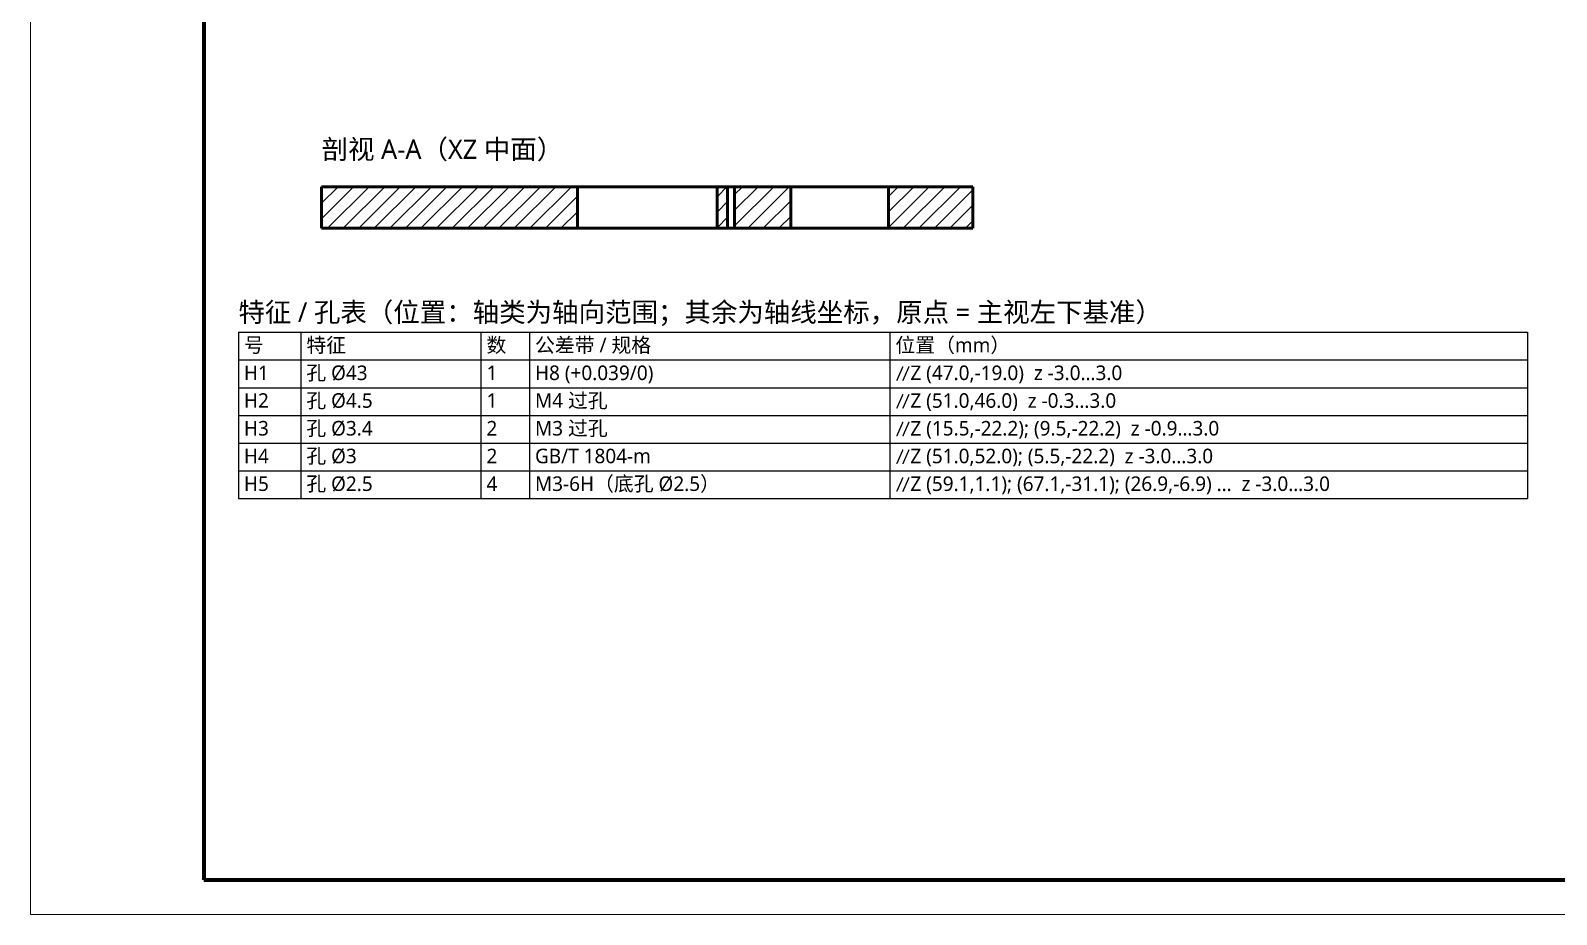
# Model space of a CAD drawing. Header units: millimetres. Extents: x 0 to 420, y 0 to 297.
# Drawn here: x 0 to 220.2, y 0 to 127.5 of the extents above; entities that cross this region are included whole.
import ezdxf

# ---------------------------------------------------------------- set-up
doc = ezdxf.new("R2010")
doc.units = ezdxf.units.MM
for name, color, linetype, lineweight in [('FRAME', 7, 'CONTINUOUS', 70), ('HATCH', 8, 'CONTINUOUS', 13), ('TEXT', 7, 'CONTINUOUS', 25), ('VISIBLE', 7, 'CONTINUOUS', 50)]:
    doc.layers.add(name, color=color, linetype=linetype, lineweight=lineweight)
doc.styles.add('CJK', font='NotoSansCJK-Regular.ttc')

msp = doc.modelspace()

# ---------------------------------------------------------------- hatches: boundary and pattern name
at = {"layer": 'HATCH'}
h = msp.add_hatch(dxfattribs=at)
h.set_pattern_fill('ANSI31', scale=0.5)
h.paths.add_polyline_path([(78.93769, 99), (78.93769, 99.30132), (78.93769, 99.60263), (78.93769, 99.90395), (78.93769, 100.20527), (78.93769, 100.50659), (78.93769, 100.8079), (78.93769, 101.10922), (78.93769, 101.41054), (78.93769, 101.71185), (78.93769, 102.01317), (78.93769, 102.31449), (78.93769, 102.61581), (78.93769, 102.91712), (78.93769, 103.21844), (78.93769, 103.51976), (78.93769, 103.82107), (78.93769, 104.12239), (78.93769, 104.42371), (78.93769, 104.72503), (78.91135, 105), (78.61003, 105), (78.30872, 105), (78.0074, 105), (77.70608, 105), (77.40477, 105), (77.10345, 105), (76.80213, 105), (76.50081, 105), (76.1995, 105), (75.89818, 105), (75.59686, 105), (75.29555, 105), (74.99423, 105), (74.69291, 105), (74.39159, 105), (74.09028, 105), (73.78896, 105), (73.48764, 105), (73.18633, 105), (72.88501, 105), (72.58369, 105), (72.28237, 105), (71.98106, 105), (71.67974, 105), (71.37842, 105), (71.07711, 105), (70.77579, 105), (70.47447, 105), (70.17315, 105), (69.87184, 105), (69.57052, 105), (69.2692, 105), (68.96789, 105), (68.66657, 105), (68.36525, 105), (68.06393, 105), (67.76262, 105), (67.4613, 105), (67.15998, 105), (66.85867, 105), (66.55735, 105), (66.25603, 105), (65.95471, 105), (65.6534, 105), (65.35208, 105), (65.05076, 105), (64.74944, 105), (64.44813, 105), (64.14681, 105), (63.84549, 105), (63.54418, 105), (63.24286, 105), (62.94154, 105), (62.64022, 105), (62.33891, 105), (62.03759, 105), (61.73627, 105), (61.43496, 105), (61.13364, 105), (60.83232, 105), (60.531, 105), (60.22969, 105), (59.92837, 105), (59.62705, 105), (59.32574, 105), (59.02442, 105), (58.7231, 105), (58.42178, 105), (58.12047, 105), (57.81915, 105), (57.51783, 105), (57.21652, 105), (56.9152, 105), (56.61388, 105), (56.31256, 105), (56.01125, 105), (55.70993, 105), (55.40861, 105), (55.1073, 105), (54.80598, 105), (54.50466, 105), (54.20334, 105), (53.90203, 105), (53.60071, 105), (53.29939, 105), (52.99808, 105), (52.69676, 105), (52.39544, 105), (52.09412, 105), (51.79281, 105), (51.49149, 105), (51.19017, 105), (50.88886, 105), (50.58754, 105), (50.28622, 105), (49.9849, 105), (49.68359, 105), (49.38227, 105), (49.08095, 105), (48.77964, 105), (48.47832, 105), (48.177, 105), (47.87568, 105), (47.57437, 105), (47.27305, 105), (46.97173, 105), (46.67042, 105), (46.3691, 105), (46.06778, 105), (45.76646, 105), (45.46515, 105), (45.16383, 105), (44.86251, 105), (44.5612, 105), (44.25988, 105), (43.95856, 105), (43.65724, 105), (43.35593, 105), (43.05461, 105), (42.75329, 105), (42.45198, 105), (42.15066, 105), (42, 104.84934), (42, 104.54802), (42, 104.24671), (42, 103.94539), (42, 103.64407), (42, 103.34276), (42, 103.04144), (42, 102.74012), (42, 102.4388), (42, 102.13749), (42, 101.83617), (42, 101.53485), (42, 101.23354), (42, 100.93222), (42, 100.6309), (42, 100.32958), (42, 100.02827), (42, 99.72695), (42, 99.42563), (42, 99.12432), (42.177, 99), (42.47832, 99), (42.77964, 99), (43.08095, 99), (43.38227, 99), (43.68359, 99), (43.9849, 99), (44.28622, 99), (44.58754, 99), (44.88886, 99), (45.19017, 99), (45.49149, 99), (45.79281, 99), (46.09412, 99), (46.39544, 99), (46.69676, 99), (46.99808, 99), (47.29939, 99), (47.60071, 99), (47.90203, 99), (48.20334, 99), (48.50466, 99), (48.80598, 99), (49.1073, 99), (49.40861, 99), (49.70993, 99), (50.01125, 99), (50.31256, 99), (50.61388, 99), (50.9152, 99), (51.21652, 99), (51.51783, 99), (51.81915, 99), (52.12047, 99), (52.42178, 99), (52.7231, 99), (53.02442, 99), (53.32574, 99), (53.62705, 99), (53.92837, 99), (54.22969, 99), (54.531, 99), (54.83232, 99), (55.13364, 99), (55.43496, 99), (55.73627, 99), (56.03759, 99), (56.33891, 99), (56.64022, 99), (56.94154, 99), (57.24286, 99), (57.54418, 99), (57.84549, 99), (58.14681, 99), (58.44813, 99), (58.74944, 99), (59.05076, 99), (59.35208, 99), (59.6534, 99), (59.95471, 99), (60.25603, 99), (60.55735, 99), (60.85867, 99), (61.15998, 99), (61.4613, 99), (61.76262, 99), (62.06393, 99), (62.36525, 99), (62.66657, 99), (62.96789, 99), (63.2692, 99), (63.57052, 99), (63.87184, 99), (64.17315, 99), (64.47447, 99), (64.77579, 99), (65.07711, 99), (65.37842, 99), (65.67974, 99), (65.98106, 99), (66.28237, 99), (66.58369, 99), (66.88501, 99), (67.18633, 99), (67.48764, 99), (67.78896, 99), (68.09028, 99), (68.39159, 99), (68.69291, 99), (68.99423, 99), (69.29555, 99), (69.59686, 99), (69.89818, 99), (70.1995, 99), (70.50081, 99), (70.80213, 99), (71.10345, 99), (71.40477, 99), (71.70608, 99), (72.0074, 99), (72.30872, 99), (72.61003, 99), (72.91135, 99), (73.21267, 99), (73.51399, 99), (73.8153, 99), (74.11662, 99), (74.41794, 99), (74.71925, 99), (75.02057, 99), (75.32189, 99), (75.62321, 99), (75.92452, 99), (76.22584, 99), (76.52716, 99), (76.82847, 99), (77.12979, 99), (77.43111, 99), (77.73243, 99), (78.03374, 99), (78.33506, 99), (78.63638, 99), (78.93769, 99)])
h = msp.add_hatch(dxfattribs=at)
h.set_pattern_fill('ANSI31', scale=0.5)
h.paths.add_polyline_path([(100.59836, 99), (100.59836, 99.30759), (100.59836, 99.61519), (100.59836, 99.92278), (100.59836, 100.23038), (100.59836, 100.53797), (100.59836, 100.84556), (100.59836, 101.15316), (100.59836, 101.46075), (100.59836, 101.76834), (100.59836, 102.07594), (100.59836, 102.38353), (100.59836, 102.69113), (100.59836, 102.99872), (100.59836, 103.30631), (100.59836, 103.61391), (100.59836, 103.9215), (100.59836, 104.2291), (100.59836, 104.53669), (100.59836, 104.84428), (100.44648, 105), (100.13888, 105), (99.83129, 105), (99.5237, 105), (99.2161, 105), (99.06231, 104.8462), (99.06231, 104.53861), (99.06231, 104.23102), (99.06231, 103.92342), (99.06231, 103.61583), (99.06231, 103.30823), (99.06231, 103.00064), (99.06231, 102.69305), (99.06231, 102.38545), (99.06231, 102.07786), (99.06231, 101.77026), (99.06231, 101.46267), (99.06231, 101.15508), (99.06231, 100.84748), (99.06231, 100.53989), (99.06231, 100.23229), (99.06231, 99.9247), (99.06231, 99.61711), (99.06231, 99.30951), (99.06231, 99.00192), (99.36798, 99), (99.67557, 99), (99.98317, 99), (100.29076, 99), (100.59836, 99)])
h = msp.add_hatch(dxfattribs=at)
h.set_pattern_fill('ANSI31', scale=0.5)
h.paths.add_polyline_path([(109.7, 99), (109.7, 99.30634), (109.7, 99.61268), (109.7, 99.91902), (109.7, 100.22535), (109.7, 100.53169), (109.7, 100.83803), (109.7, 101.14437), (109.7, 101.45071), (109.7, 101.75705), (109.7, 102.06338), (109.7, 102.36972), (109.7, 102.67606), (109.7, 102.9824), (109.7, 103.28874), (109.7, 103.59508), (109.7, 103.90141), (109.7, 104.20775), (109.7, 104.51409), (109.7, 104.82043), (109.57323, 105), (109.26689, 105), (108.96056, 105), (108.65422, 105), (108.34788, 105), (108.04154, 105), (107.7352, 105), (107.42886, 105), (107.12252, 105), (106.81619, 105), (106.50985, 105), (106.20351, 105), (105.89717, 105), (105.59083, 105), (105.28449, 105), (104.97816, 105), (104.67182, 105), (104.36548, 105), (104.05914, 105), (103.7528, 105), (103.44646, 105), (103.14013, 105), (102.83379, 105), (102.52745, 105), (102.22111, 105), (101.91477, 105), (101.60843, 105), (101.60843, 104.69366), (101.60843, 104.38732), (101.60843, 104.08098), (101.60843, 103.77465), (101.60843, 103.46831), (101.60843, 103.16197), (101.60843, 102.85563), (101.60843, 102.54929), (101.60843, 102.24295), (101.60843, 101.93662), (101.60843, 101.63028), (101.60843, 101.32394), (101.60843, 101.0176), (101.60843, 100.71126), (101.60843, 100.40492), (101.60843, 100.09859), (101.60843, 99.79225), (101.60843, 99.48591), (101.60843, 99.17957), (101.7352, 99), (102.04154, 99), (102.34788, 99), (102.65422, 99), (102.96056, 99), (103.26689, 99), (103.57323, 99), (103.87957, 99), (104.18591, 99), (104.49225, 99), (104.79859, 99), (105.10492, 99), (105.41126, 99), (105.7176, 99), (106.02394, 99), (106.33028, 99), (106.63662, 99), (106.94295, 99), (107.24929, 99), (107.55563, 99), (107.86197, 99), (108.16831, 99), (108.47465, 99), (108.78098, 99), (109.08732, 99), (109.39366, 99), (109.7, 99)])
h = msp.add_hatch(dxfattribs=at)
h.set_pattern_fill('ANSI31', scale=0.5)
h.paths.add_polyline_path([(123.8, 99), (124.10333, 99), (124.40667, 99), (124.71, 99), (125.01333, 99), (125.31667, 99), (125.62, 99), (125.92333, 99), (126.22667, 99), (126.53, 99), (126.83333, 99), (127.13667, 99), (127.44, 99), (127.74333, 99), (128.04667, 99), (128.35, 99), (128.65333, 99), (128.95667, 99), (129.26, 99), (129.56333, 99), (129.86667, 99), (130.17, 99), (130.47333, 99), (130.77667, 99), (131.08, 99), (131.38333, 99), (131.68667, 99), (131.99, 99), (132.29333, 99), (132.59667, 99), (132.9, 99), (133.20333, 99), (133.50667, 99), (133.81, 99), (134.11333, 99), (134.41667, 99), (134.72, 99), (135.02333, 99), (135.32667, 99), (135.63, 99), (135.93333, 99), (136, 99.23667), (136, 99.54), (136, 99.84333), (136, 100.14667), (136, 100.45), (136, 100.75333), (136, 101.05667), (136, 101.36), (136, 101.66333), (136, 101.96667), (136, 102.27), (136, 102.57333), (136, 102.87667), (136, 103.18), (136, 103.48333), (136, 103.78667), (136, 104.09), (136, 104.39333), (136, 104.69667), (136, 105), (135.69667, 105), (135.39333, 105), (135.09, 105), (134.78667, 105), (134.48333, 105), (134.18, 105), (133.87667, 105), (133.57333, 105), (133.27, 105), (132.96667, 105), (132.66333, 105), (132.36, 105), (132.05667, 105), (131.75333, 105), (131.45, 105), (131.14667, 105), (130.84333, 105), (130.54, 105), (130.23667, 105), (129.93333, 105), (129.63, 105), (129.32667, 105), (129.02333, 105), (128.72, 105), (128.41667, 105), (128.11333, 105), (127.81, 105), (127.50667, 105), (127.20333, 105), (126.9, 105), (126.59667, 105), (126.29333, 105), (125.99, 105), (125.68667, 105), (125.38333, 105), (125.08, 105), (124.77667, 105), (124.47333, 105), (124.17, 105), (123.86667, 105), (123.8, 104.76333), (123.8, 104.46), (123.8, 104.15667), (123.8, 103.85333), (123.8, 103.55), (123.8, 103.24667), (123.8, 102.94333), (123.8, 102.64), (123.8, 102.33667), (123.8, 102.03333), (123.8, 101.73), (123.8, 101.42667), (123.8, 101.12333), (123.8, 100.82), (123.8, 100.51667), (123.8, 100.21333), (123.8, 99.91), (123.8, 99.60667), (123.8, 99.30333), (123.8, 99)])

# ---------------------------------------------------------------- linework, layer by layer
at = {"layer": 'FRAME', "lineweight": 18}
msp.add_lwpolyline([(0, 0), (420, 0), (420, 297), (0, 297)], close=True, dxfattribs=at)
at = {"layer": 'FRAME'}
msp.add_lwpolyline([(25, 5), (415, 5), (415, 292), (25, 292)], close=True, dxfattribs=at)
at = {"layer": 'TEXT'}
for p, q in [((30, 84), (30, 60)), ((39, 84), (39, 60)), ((65, 84), (65, 60)), ((72, 84), (72, 60)), ((124, 84), (124, 60)), ((216, 84), (216, 60))]:
    msp.add_line(p, q, dxfattribs=at)
for points in [[(30, 84), (216, 84)], [(30, 80), (216, 80)], [(30, 76), (216, 76)], [(30, 72), (216, 72)], [(30, 68), (216, 68)], [(30, 64), (216, 64)], [(30, 60), (216, 60)]]:
    msp.add_lwpolyline(points, dxfattribs=at)
at = {"layer": 'VISIBLE'}
for points in [[(78.93769, 105), (42, 105)], [(42, 105), (42, 99)], [(99.06231, 105), (97.71705, 105), (96.32962, 105), (94.90672, 105), (93.45523, 105), (91.98219, 105), (90.49471, 105), (89, 105), (87.50529, 105), (86.01781, 105), (84.54477, 105), (83.09328, 105), (81.67038, 105), (80.28295, 105), (78.93769, 105)], [(78.93769, 99), (78.93769, 105)], [(100.59836, 105), (99.06231, 105)], [(99.06231, 99), (99.06231, 105)], [(100.59836, 105), (100.66715, 105), (100.73748, 105), (100.8091, 105), (100.88176, 105), (100.9552, 105), (101.02917, 105), (101.10339, 105), (101.17762, 105), (101.25159, 105), (101.32503, 105), (101.39769, 105), (101.46931, 105), (101.53964, 105), (101.60843, 105)], [(100.59836, 105), (100.59836, 99)], [(109.7, 105), (101.60843, 105)], [(101.60843, 105), (101.60843, 99)], [(123.8, 105), (109.7, 105)], [(109.7, 99), (109.7, 105)], [(136, 105), (123.8, 105)], [(123.8, 99), (123.8, 105)], [(136, 99), (136, 105)], [(78.93769, 99), (42, 99)], [(99.06231, 99), (97.71705, 99), (96.32962, 99), (94.90672, 99), (93.45523, 99), (91.98219, 99), (90.49471, 99), (89, 99), (87.50529, 99), (86.01781, 99), (84.54477, 99), (83.09328, 99), (81.67038, 99), (80.28295, 99), (78.93769, 99)], [(100.59836, 99), (99.06231, 99)], [(100.59836, 99), (100.66715, 99), (100.73748, 99), (100.8091, 99), (100.88176, 99), (100.9552, 99), (101.02917, 99), (101.10339, 99), (101.17762, 99), (101.25159, 99), (101.32503, 99), (101.39769, 99), (101.46931, 99), (101.53964, 99), (101.60843, 99)], [(109.7, 99), (101.60843, 99)], [(123.8, 99), (109.7, 99)], [(136, 99), (123.8, 99)]]:
    msp.add_lwpolyline(points, dxfattribs=at)

# ---------------------------------------------------------------- texts
at = {"layer": 'TEXT', "style": 'CJK'}
for s, height, p in [('剖视 A-A（XZ 中面）', 2.8, (42, 109)), ('特征 / 孔表（位置：轴类为轴向范围；其余为轴线坐标，原点 = 主视左下基准）', 2.8, (30, 85.5)), ('号', 2.1, (30.8, 81.1)), ('特征', 2.1, (39.8, 81.1)), ('数', 2.1, (65.8, 81.1)), ('公差带 / 规格', 2.1, (72.8, 81.1)), ('位置（mm）', 2.1, (124.8, 81.1)), ('孔 Ø43', 2.1, (39.8, 77.1)), ('H1', 2.1, (30.8, 77.1)), ('1', 2.1, (65.8, 77.1)), ('H8 (+0.039/0)', 2.1, (72.8, 77.1)), ('∥Z (47.0,-19.0)  z -3.0…3.0', 2.1, (124.8, 77.1)), ('H2', 2.1, (30.8, 73.1)), ('孔 Ø4.5', 2.1, (39.8, 73.1)), ('1', 2.1, (65.8, 73.1)), ('M4 过孔', 2.1, (72.8, 73.1)), ('∥Z (51.0,46.0)  z -0.3…3.0', 2.1, (124.8, 73.1)), ('H3', 2.1, (30.8, 69.1)), ('孔 Ø3.4', 2.1, (39.8, 69.1)), ('2', 2.1, (65.8, 69.1)), ('M3 过孔', 2.1, (72.8, 69.1)), ('∥Z (15.5,-22.2); (9.5,-22.2)  z -0.9…3.0', 2.1, (124.8, 69.1)), ('H4', 2.1, (30.8, 65.1)), ('孔 Ø3', 2.1, (39.8, 65.1)), ('2', 2.1, (65.8, 65.1)), ('GB/T 1804-m', 2.1, (72.8, 65.1)), ('∥Z (51.0,52.0); (5.5,-22.2)  z -3.0…3.0', 2.1, (124.8, 65.1)), ('H5', 2.1, (30.8, 61.1)), ('孔 Ø2.5', 2.1, (39.8, 61.1)), ('4', 2.1, (65.8, 61.1)), ('M3-6H（底孔 Ø2.5）', 2.1, (72.8, 61.1)), ('∥Z (59.1,1.1); (67.1,-31.1); (26.9,-6.9) …  z -3.0…3.0', 2.1, (124.8, 61.1))]:
    msp.add_text(s, height=height, dxfattribs=at).set_placement(p)

doc.saveas('drawing.dxf')
